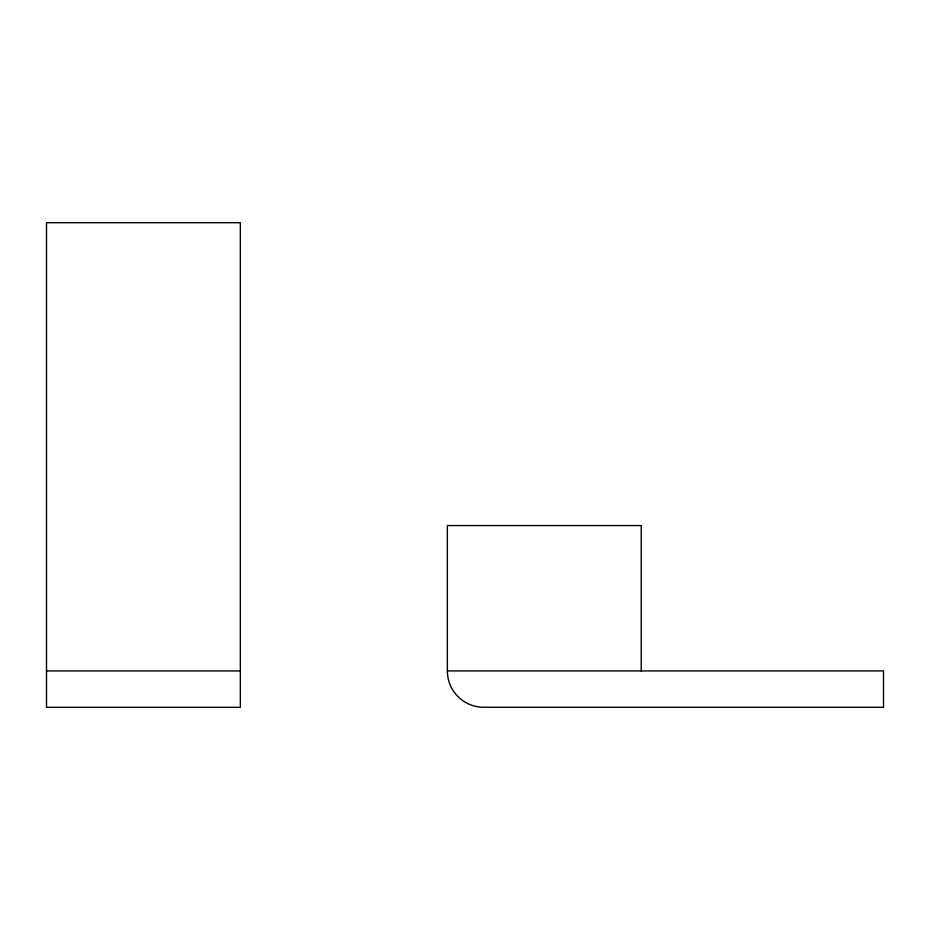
<?xml version="1.0" encoding="UTF-8"?>
<svg xmlns="http://www.w3.org/2000/svg" width="930" height="930" viewBox="0 0 930 930"><rect width="100%" height="100%" fill="white"/><g stroke="black" fill="none" stroke-linecap="round" stroke-linejoin="round"><path stroke-width="1.4" d="M46.5 670.948L240.335 670.948M447.365 670.925L883.5 670.925L883.5 707.277L483.716 707.277A36.34 36.34 0 0 1 447.365 670.925L447.365 525.555L641.2 525.555L641.2 670.925M240.335 222.7L46.5 222.7L46.5 707.3L240.335 707.3L240.335 222.7"/></g></svg>
